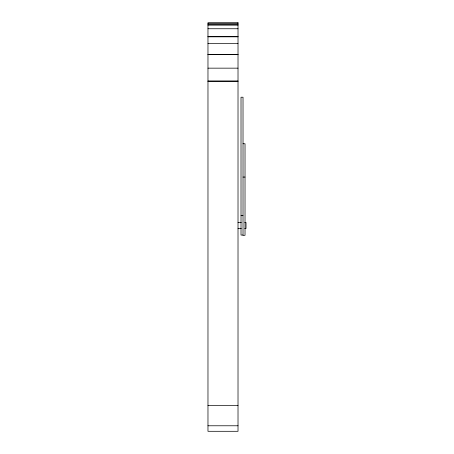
<?xml version="1.0" encoding="UTF-8"?>
<svg xmlns="http://www.w3.org/2000/svg" width="454" height="454" viewBox="0 0 454 454"><rect width="100%" height="100%" fill="white"/><g stroke="black" fill="none" stroke-linecap="round" stroke-linejoin="round"><path stroke-width="0.68" d="M207.972 23.477L238.015 23.477M207.972 24.652L238.015 24.652M207.972 25.14L238.015 25.14M207.972 28.744L238.015 28.744M207.972 36.626L238.015 36.626M207.972 36.825L238.015 36.825M207.972 43.493L238.015 43.493M207.972 54.486L238.015 54.486M207.972 54.525L238.015 54.525M207.972 68.157L238.015 68.157M207.972 81.062L238.015 81.062M207.972 81.215L238.015 81.215M243.021 143.742L245.024 143.742L245.024 235.32L243.021 235.32L243.021 97.224L241.017 97.224L241.017 235.059L243.021 235.059M243.021 177.071L245.024 177.071M241.017 215.639L243.021 215.639M238.015 222.488L241.352 222.488M244.689 222.488L246.028 222.488L246.028 228.498L244.689 228.498M238.015 228.498L241.352 228.498M207.972 405.479L238.015 405.479M207.972 425.778L238.015 425.778M238.015 22.7L207.972 22.7L207.972 431.3L238.015 431.3L238.015 22.7"/></g></svg>
